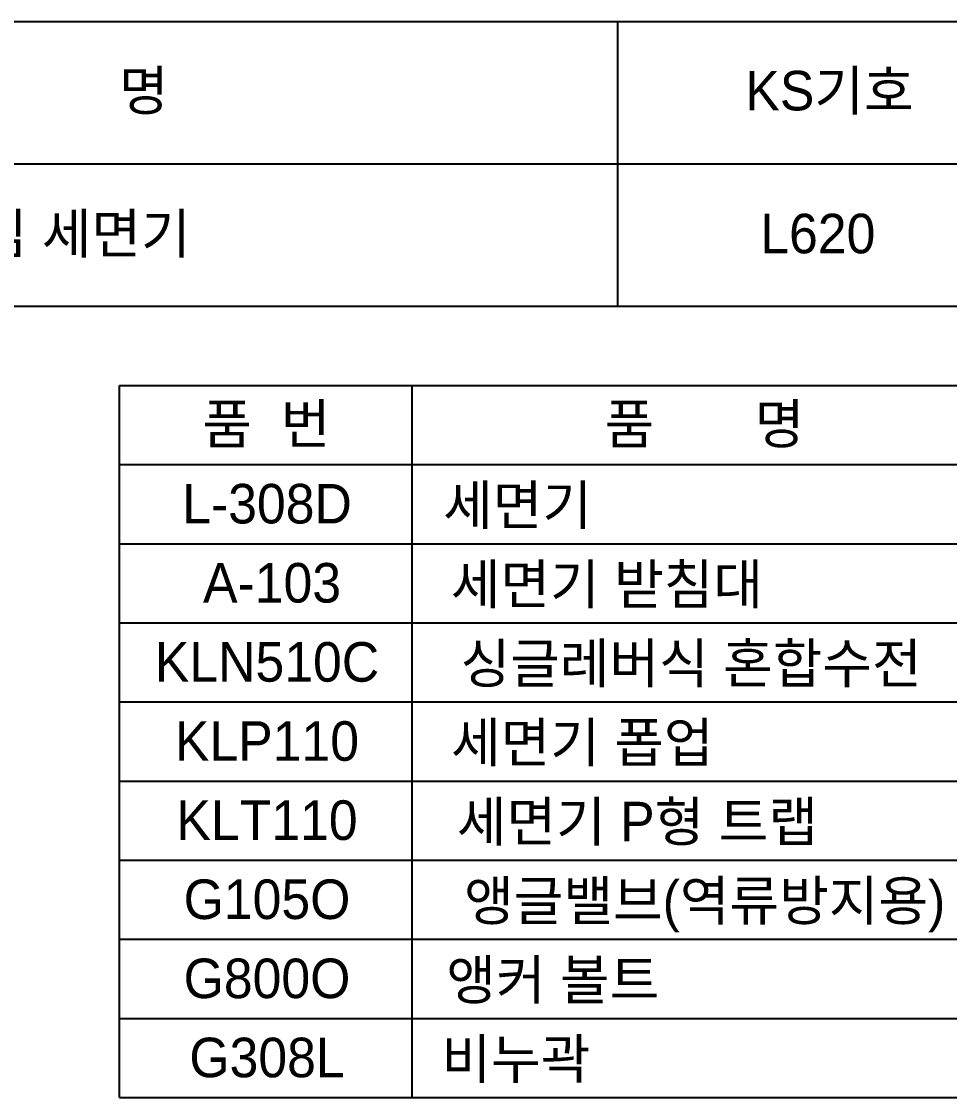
# Model space of a CAD drawing. Header units: millimetres. Extents: x 0 to 5763, y -67 to 2530.
# Drawn here: x 2877 to 3463, y 1850 to 2530 of the extents above; entities that cross this region are included whole.
import ezdxf
from ezdxf.enums import TextEntityAlignment as Align

# ---------------------------------------------------------------- set-up
doc = ezdxf.new("R2010")
doc.units = ezdxf.units.MM
doc.layers.add('TEXT', color=7, linetype='Continuous')
doc.layers.add('도각라인', color=7, linetype='Continuous')
doc.styles.add('타이틀', font='H2GTRM.TTF', dxfattribs={"height": 25})

msp = doc.modelspace()

# ---------------------------------------------------------------- linework, layer by layer
at = {"layer": '도각라인', "color": 7}
for p, q in [((1963.41, 2530), (3763.41, 2530)), ((3253.41, 2350), (3253.41, 2530)), ((2483.41, 2440), (3763.41, 2440)), ((1963.41, 2350), (3763.41, 2350)), ((2938.41, 2300), (3733.41, 2300)), ((2938.41, 1850), (2938.41, 2300)), ((3123.41, 1850), (3123.41, 2300)), ((2938.41, 2250), (3733.41, 2250)), ((2938.41, 2200), (3733.41, 2200)), ((2938.41, 2150), (3733.41, 2150)), ((2938.41, 2100), (3733.41, 2100)), ((2938.41, 2050), (3733.41, 2050)), ((2938.41, 2000), (3733.41, 2000)), ((2938.41, 1950), (3733.41, 1950)), ((2938.41, 1900), (3733.41, 1900)), ((2938.41, 1850), (3733.41, 1850))]:
    msp.add_line(p, q, dxfattribs=at)

# ---------------------------------------------------------------- texts
at = {"layer": 'TEXT', "style": '타이틀'}
for s, p in [('품             명', (2879.1, 2486.4)), ('KS기호', (3387.26, 2486.32)), ('평면붙임 세면기', (2869.18, 2396)), ('L620', (3379.89, 2396)), ('품  번', (3031.34, 2275.73)), ('품       명', (3308.22, 2275.73)), ('L-308D', (3031.73, 2225.28)), ('세면기', (3190.13, 2224.38)), (' 세면기 받침대', (3242.04, 2174.38)), ('A-103', (3034.93, 2175.28)), ('KLN510C', (3031.73, 2125.28)), ('싱글레버식 혼합수전', (3299.79, 2124.38)), ('KLP110', (3031.73, 2075.28)), ('세면기 폽업', (3231, 2074.38)), ('세면기 P형 트랩', (3265.85, 2024.38)), ('KLT110', (3031.73, 2025.28)), ('G105O', (3031.73, 1975.28)), ('앵글밸브(역류방지용)', (3308.38, 1974.38)), ('G800O', (3031.73, 1925.28)), ('앵커 볼트', (3212.38, 1924.38)), ('G308L', (3031.73, 1875.28)), ('비누곽', (3189.01, 1874.38))]:
    msp.add_text(s, height=25, dxfattribs=at).set_placement(p, align=Align.MIDDLE_CENTER)

doc.saveas('drawing.dxf')
